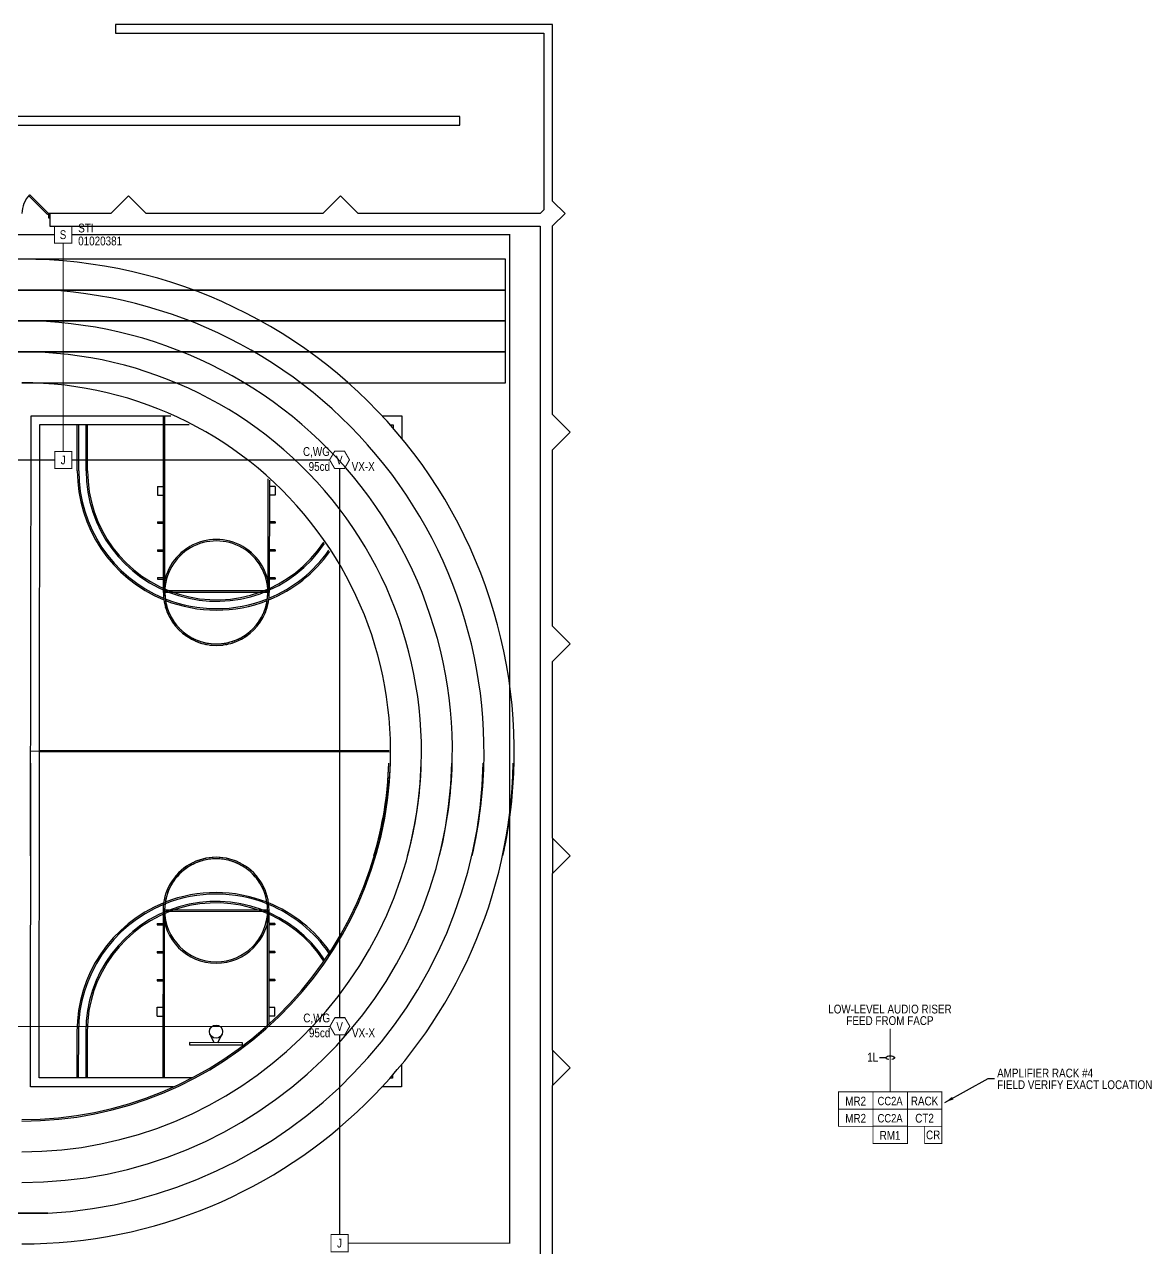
# Model space of a CAD drawing. Header units: inches. Extents: x 3516 to 15434, y -1454 to 5991.
# Drawn here: x 13903 to 15434, y 4203 to 5865 of the extents above; entities that cross this region are included whole.
import ezdxf
from ezdxf.enums import TextEntityAlignment as Align

# ---------------------------------------------------------------- set-up
doc = ezdxf.new("R2010")
doc.units = ezdxf.units.IN
doc.header["$LTSCALE"] = 0.25
doc.header["$MEASUREMENT"] = 0
for name, color, linetype in [('BACKGROUND', 8, 'Continuous'), ('CL-TEXT', 3, 'Continuous'), ('CONDUIT', 6, 'Continuous'), ('JUNCTION BOX', 1, 'Continuous'), ('MONITOR MODULE', 1, 'Continuous'), ('PULL STATION', 1, 'Continuous'), ('RELAY MODULES', 1, 'Continuous'), ('SIGNAL MODULE', 1, 'Continuous'), ('STROBE', 1, 'Continuous'), ('WIRE TAG', 3, 'Continuous')]:
    doc.layers.add(name, color=color, linetype=linetype)
doc.styles.add('Arial', font='arial.ttf', dxfattribs={"width": 0.8})
doc.dimstyles.get("Standard").update_dxf_attribs({"dimtxt": 0.18, "dimasz": 0.18, "dimexe": 0.18, "dimexo": 0.0625, "dimgap": 0.09, "dimtad": 0, "dimtih": 1, "dimtoh": 1, "dimdec": 4, "dimzin": 0, "dimdsep": 46, "dimtxsty": 'Standard', "dimcen": 0.09, "dimadec": 0, "dimazin": 0, "dimtfac": 1, "dimtdec": 4, "dimtofl": 0, "dimtmove": 0, "dimatfit": 3, "dimfxl": 1, "dimtolj": 1, "dimtzin": 0, "dimarcsym": 0})

# ---------------------------------------------------------------- blocks, each defined once
blk = doc.blocks.new('SIGA-278')
at = {"layer": 'PULL STATION', "const_width": 1.3}
blk.add_lwpolyline([(-11.5, -11.7), (-11.5, 11.7), (11.9, 11.7), (11.9, -11.7)], close=True, dxfattribs=at)
at = {"layer": 'PULL STATION', "style": 'Arial', "width": 0.8}
blk.add_text('S', height=12, dxfattribs=at).set_placement((0, 0), align=Align.MIDDLE)
for tag, p in [('ADDRESS', (20.6, 9)), ('ZONE', (20.6, -8.6))]:
    blk.add_attdef(tag, text='', height=12, dxfattribs=at).set_placement(p, align=Align.MIDDLE_LEFT)
blk.add_attdef('SUBSCRIPT', text='', height=12, dxfattribs=at).set_placement((-16.6, -9), align=Align.MIDDLE_RIGHT)
blk = doc.blocks.new('GC-VM')
at = {"layer": 'STROBE', "const_width": 1.46}
blk.add_lwpolyline([(13.8, 0.2), (7.1, 11.9), (-6.4, 11.9), (-13.2, 0.2), (-6.4, -11.5), (7.1, -11.5)], close=True, dxfattribs=at)
at = {"layer": 'STROBE', "style": 'Arial', "width": 0.8}
blk.add_text('V', height=12, dxfattribs=at).set_placement((0, 0), align=Align.MIDDLE)
for tag, p in [('C', (-12.9, 11.5)), ('CANDELA', (-12.6, -8.8))]:
    blk.add_attdef(tag, text='', height=12, dxfattribs=at).set_placement(p, align=Align.MIDDLE_RIGHT)
blk.add_attdef('Visual_Circuit', text='', height=12, dxfattribs=at).set_placement((16.8, -8.8), align=Align.MIDDLE_LEFT)
blk = doc.blocks.new('SIGA-CR')
at = {"layer": 'RELAY MODULES', "const_width": 1.3}
blk.add_lwpolyline([(-11.5, -11.7), (-11.5, 11.7), (11.9, 11.7), (11.9, -11.7)], close=True, dxfattribs=at)
at = {"layer": 'RELAY MODULES', "style": 'Arial', "width": 0.8}
blk.add_text('CR', height=12, dxfattribs=at).set_placement((0, 0), align=Align.MIDDLE)
for tag, p in [('ADDRESS', (20.6, 9)), ('ZONE', (20.6, -8.6))]:
    blk.add_attdef(tag, text='', height=12, dxfattribs=at).set_placement(p, align=Align.MIDDLE_LEFT)
blk.add_attdef('SUBSCRIPT', text='', height=12, dxfattribs=at).set_placement((-16.6, -9), align=Align.MIDDLE_RIGHT)
blk = doc.blocks.new('SIGA-RM1')
at = {"layer": 'MONITOR MODULE', "const_width": 1.25}
blk.add_lwpolyline([(-23.2, 12.4), (23.6, 12.4), (23.6, -11), (-23.2, -11)], close=True, dxfattribs=at)
at = {"layer": 'MONITOR MODULE', "style": 'Arial', "width": 0.8}
blk.add_text('RM1', height=12, dxfattribs=at).set_placement((0, 0), align=Align.MIDDLE)
blk = doc.blocks.new('SIGA-CT2')
at = {"layer": 'MONITOR MODULE', "const_width": 1.25}
blk.add_lwpolyline([(-23.2, 12.4), (23.6, 12.4), (23.6, -11), (-23.2, -11)], close=True, dxfattribs=at)
at = {"layer": 'MONITOR MODULE', "style": 'Arial', "width": 0.8}
blk.add_text('CT2', height=12, dxfattribs=at).set_placement((0, 0), align=Align.MIDDLE)
blk = doc.blocks.new('SIGA-CC2A')
at = {"layer": 'SIGNAL MODULE', "const_width": 1.25}
blk.add_lwpolyline([(-23.4, 11.7), (23.4, 11.7), (23.4, -11.7), (-23.4, -11.7)], close=True, dxfattribs=at)
at = {"layer": 'SIGNAL MODULE', "style": 'Arial', "width": 0.8}
blk.add_text('CC2A', height=11.4, dxfattribs=at).set_placement((-0.2, -0.7), align=Align.MIDDLE)
blk.add_attdef('ADDRESS', text='', height=12, dxfattribs=at).set_placement((29.3, 9.5), align=Align.MIDDLE_LEFT)
blk = doc.blocks.new('MR201-C')
at = {"layer": 'RELAY MODULES', "const_width": 1.25}
blk.add_lwpolyline([(-23.2, 12.4), (23.6, 12.4), (23.6, -11), (-23.2, -11)], close=True, dxfattribs=at)
at = {"layer": 'RELAY MODULES', "style": 'Arial', "width": 0.8}
blk.add_text('MR2', height=12, dxfattribs=at).set_placement((0, 0), align=Align.MIDDLE)
blk = doc.blocks.new('WIRE TAG LEFT')
at = {"layer": 'WIRE TAG', "color": 6}
blk.add_line((-5.8, 0), (-14.6, 0), dxfattribs=at)
at = {"layer": 'WIRE TAG', "color": 6, "extrusion": (0, 0, -1)}
blk.add_ellipse((0, 0), major_axis=(5.77, 0), ratio=0.473684, start_param=1.941658, end_param=7.429375, dxfattribs=at)
at = {"layer": 'WIRE TAG', "style": 'Arial', "width": 0.8}
blk.add_attdef('WIRE#', text='', height=12, dxfattribs=at).set_placement((-16.4, 0.7), align=Align.MIDDLE_RIGHT)
blk = doc.blocks.new('JUNCTION BOX')
at = {"const_width": 1.3}
blk.add_lwpolyline([(-11.5, -11.7), (-11.5, 11.7), (11.9, 11.7), (11.9, -11.7)], close=True, dxfattribs=at)
at = {"style": 'Arial', "width": 0.8}
blk.add_text('J', height=12, dxfattribs=at).set_placement((0, 0), align=Align.MIDDLE)
blk.add_attdef('SUBSCRIPT', text='', height=12, dxfattribs=at).set_placement((-16.6, -9), align=Align.MIDDLE_RIGHT)

msp = doc.modelspace()

# ---------------------------------------------------------------- linework, layer by layer
at = {"layer": 'BACKGROUND'}
for p, q in [((14620.5, 5865.1), (14026.5, 5865.1)), ((14026.5, 5865.1), (14026.5, 5853.1)), ((14026.5, 5853.1), (14608.5, 5853.1)), ((14608.5, 5853.1), (14608.5, 5613.1)), ((14620.5, 5853.1), (14620.5, 5865.1)), ((14620.5, 5625.1), (14620.5, 5853.1)), ((14494.5, 5740.1), (13756.5, 5740.1)), ((14494.5, 5728.1), (14494.5, 5740.1)), ((13755.3, 5728.1), (14494.5, 5728.1)), ((13908.8, 5632.3), (13910.1, 5633.6)), ((13934.3, 5606.9), (13908.8, 5632.3)), ((13910.1, 5633.6), (13935.5, 5608.1)), ((14044.5, 5632.1), (14020.5, 5608.1)), ((14068.5, 5608.1), (14044.5, 5632.1)), ((14332.5, 5632.1), (14308.5, 5608.1)), ((14332.5, 5632.1), (14308.5, 5608.1)), ((14356.5, 5608.1), (14332.5, 5632.1)), ((14356.5, 5608.1), (14332.5, 5632.1)), ((14637.5, 5608.1), (14620.5, 5625.1)), ((13935.5, 5608.1), (13934.3, 5606.9)), ((13935.5, 5608.1), (13935.5, 5602.4)), ((13937.5, 5608.1), (13935.5, 5608.1)), ((14020.5, 5608.1), (13937.5, 5608.1)), ((13937.5, 5608.1), (13937.5, 5591.1)), ((14308.5, 5608.1), (14068.5, 5608.1)), ((14603.5, 5608.1), (14356.5, 5608.1)), ((14603.6, 5608.1), (14603.5, 5608.1)), ((14608.5, 5613.1), (14603.6, 5608.1)), ((14620.5, 5591.2), (14637.5, 5608.1)), ((13935.5, 5602.4), (13937.5, 5602.4)), ((13937.5, 5591.1), (14603.5, 5591.1)), ((14603.5, 5591.1), (14603.5, 4735.1)), ((14620.5, 5335.1), (14620.5, 5591.2)), ((14556.4, 5546.1), (11802.7, 5546.1)), ((14556.4, 5504.1), (14556.4, 5546.1)), ((11802.7, 5504.1), (14556.4, 5504.1)), ((14556.4, 5504.1), (11802.7, 5504.1)), ((12459.7, 5504.1), (13934.9, 5504.1)), ((13934.9, 5504.1), (12459.7, 5504.1)), ((14556.4, 5462.1), (14556.4, 5504.1)), ((11802.7, 5462.1), (14556.4, 5462.1)), ((14556.4, 5462.1), (11802.7, 5462.1)), ((14556.4, 5420.1), (14556.4, 5462.1)), ((11802.7, 5420.1), (14556.4, 5420.1)), ((14556.4, 5420.1), (11802.7, 5420.1)), ((14556.4, 5378.1), (14556.4, 5420.1)), ((13899.4, 5378.1), (14556.4, 5378.1)), ((13911.4, 4735.1), (13911.9, 5333.3)), ((13911.9, 5333.3), (14101.7, 5333.2)), ((13923.5, 4878.3), (13923.8, 5321.3)), ((13923.8, 5321.3), (14127, 5321.2)), ((13974.8, 5258.3), (13974.8, 5321.3)), ((13976.8, 5258.3), (13976.8, 5321.3)), ((13986.8, 5258.3), (13986.8, 5321.3)), ((13988.8, 5258.3), (13988.8, 5321.3)), ((14091.7, 5093.2), (14091.9, 5333.2)), ((14093.7, 5093.2), (14093.9, 5333.2)), ((14389, 5333), (14415.9, 5333)), ((14399.9, 5321), (14403.8, 5321)), ((14403.8, 5321), (14403.8, 5316.4)), ((14415.9, 5333), (14415.8, 5302.3)), ((14644.5, 5311.1), (14620.5, 5335.1)), ((14620.5, 5287.1), (14644.5, 5311.1)), ((14620.5, 5047.1), (14620.5, 5287.1)), ((14083.8, 5237.2), (14083.8, 5225.2)), ((14083.8, 5237.2), (14091.8, 5237.2)), ((14233.8, 5247.4), (14233.7, 5093.1)), ((14235.8, 5245.6), (14235.7, 5093.1)), ((14243.8, 5237.1), (14235.8, 5237.1)), ((14243.8, 5237.1), (14243.8, 5225.1)), ((14083.8, 5225.2), (14091.8, 5225.2)), ((14243.8, 5225.1), (14235.8, 5225.1)), ((14083.8, 5189.2), (14083.8, 5187.2)), ((14083.8, 5189.2), (14091.8, 5189.2)), ((14083.8, 5187.2), (14091.8, 5187.2)), ((14243.8, 5189.1), (14235.8, 5189.1)), ((14243.8, 5187.1), (14235.8, 5187.1)), ((14243.8, 5189.1), (14243.8, 5187.1)), ((14083.7, 5151.2), (14083.7, 5149.2)), ((14083.7, 5151.2), (14091.7, 5151.2)), ((14083.7, 5149.2), (14091.7, 5149.2)), ((14243.7, 5151.1), (14235.7, 5151.1)), ((14243.7, 5149.1), (14235.7, 5149.1)), ((14243.7, 5151.1), (14243.7, 5149.1)), ((14083.7, 5113.2), (14083.7, 5111.2)), ((14083.7, 5113.2), (14091.7, 5113.2)), ((14083.7, 5111.2), (14091.7, 5111.2)), ((14243.7, 5113.1), (14235.7, 5113.1)), ((14243.7, 5111.1), (14235.7, 5111.1)), ((14243.7, 5113.1), (14243.7, 5111.1)), ((14235.7, 5095.1), (14091.7, 5095.2)), ((14093.7, 5093.2), (14091.7, 5093.2)), ((14233.7, 5093.1), (14093.7, 5093.2)), ((14235.7, 5093.1), (14233.7, 5093.1)), ((14644.5, 5023.1), (14620.5, 5047.1)), ((14620.5, 4999.1), (14644.5, 5023.1)), ((14620.5, 4759.1), (14620.5, 4999.1)), ((14398.4, 4877), (13911.5, 4877.3)), ((13923.4, 4735.1), (13923.5, 4876.3)), ((14398.3, 4878), (13923.5, 4878.3)), ((14398.3, 4876), (13923.5, 4876.3)), ((13911.2, 4421.3), (13911.5, 4861)), ((13911.4, 4735.1), (13911.5, 4861.1)), ((13923.2, 4433.3), (13923.5, 4861)), ((13923.4, 4735.1), (13923.5, 4861.1)), ((14603.5, 4861.1), (14603.5, 4735.1)), ((14603.5, 4861), (14603.5, 4162.1)), ((14620.5, 4759.1), (14620.5, 4861.1)), ((14620.5, 4759.1), (14620.5, 4861)), ((14644.5, 4735.1), (14620.5, 4759.1)), ((14620.5, 4759.1), (14620.5, 4735.1)), ((14644.5, 4735.1), (14620.5, 4759.1)), ((14644.5, 4735.1), (14620.5, 4759.1)), ((14620.5, 4759.1), (14620.5, 4711.1)), ((14620.5, 4711.1), (14644.5, 4735.1)), ((14620.5, 4471.1), (14620.5, 4711.1)), ((14091.4, 4661.2), (14091.2, 4433.2)), ((14091.4, 4661.2), (14093.4, 4661.2)), ((14235.4, 4659.1), (14091.4, 4659.2)), ((14093.2, 4433.2), (14093.4, 4661.2)), ((14233.4, 4661.1), (14093.4, 4661.2)), ((14233.3, 4504.8), (14233.4, 4661.1)), ((14233.4, 4661.1), (14235.4, 4661.1)), ((14235.3, 4506.6), (14235.4, 4661.1)), ((14083.4, 4643.2), (14083.4, 4641.2)), ((14083.4, 4643.2), (14091.4, 4643.2)), ((14083.4, 4641.2), (14091.4, 4641.2)), ((14243.4, 4643.1), (14235.4, 4643.1)), ((14243.4, 4641.1), (14235.4, 4641.1)), ((14243.4, 4643.1), (14243.4, 4641.1)), ((14083.3, 4605.2), (14083.3, 4603.2)), ((14083.3, 4605.2), (14091.3, 4605.2)), ((14243.3, 4605.1), (14235.3, 4605.1)), ((14243.3, 4605.1), (14243.3, 4603.1)), ((14083.3, 4603.2), (14091.3, 4603.2)), ((14243.3, 4603.1), (14235.3, 4603.1)), ((14083.3, 4567.2), (14083.3, 4565.2)), ((14083.3, 4567.2), (14091.3, 4567.2)), ((14083.3, 4565.2), (14091.3, 4565.2)), ((14243.3, 4567.1), (14235.3, 4567.1)), ((14243.3, 4565.1), (14235.3, 4565.1)), ((14243.3, 4567.1), (14243.3, 4565.1)), ((14083.3, 4517.2), (14083.3, 4529.2)), ((14083.3, 4529.2), (14091.3, 4529.2)), ((14243.3, 4529.1), (14235.3, 4529.1)), ((14243.3, 4517.1), (14243.3, 4529.1)), ((14083.3, 4517.2), (14091.3, 4517.2)), ((14243.3, 4517.1), (14235.3, 4517.1)), ((13974.3, 4496.3), (13974.2, 4433.3)), ((13976.3, 4496.3), (13976.2, 4433.3)), ((13986.3, 4496.3), (13986.2, 4433.3)), ((13988.3, 4496.3), (13988.2, 4433.3)), ((14160.8, 4481.1), (14155.2, 4492.1)), ((14165.8, 4481.1), (14171.3, 4492.1)), ((14199.3, 4481.1), (14127.3, 4481.2)), ((14127.3, 4481.2), (14127.3, 4478.2)), ((14127.3, 4478.2), (14199.3, 4478.1)), ((14199.3, 4478.1), (14199.3, 4481.1)), ((14644.5, 4447.1), (14620.5, 4471.1)), ((14620.5, 4471.1), (14620.5, 4423.1)), ((14415.2, 4451.3), (14415.2, 4421)), ((14620.5, 4423.1), (14644.5, 4447.1)), ((14130.2, 4433.2), (13923.2, 4433.3)), ((14403.2, 4433), (14399.6, 4433)), ((14403.2, 4437.1), (14403.2, 4433)), ((14620.5, 4162.1), (14620.5, 4423.1)), ((14105.5, 4421.2), (13911.2, 4421.3)), ((14415.2, 4421), (14388.7, 4421)), ((13934.9, 4249.3), (12459.7, 4249.3)), ((12459.7, 4249.3), (13934.9, 4249.3))]:
    msp.add_line(p, q, dxfattribs=at)
msp.add_circle((14163.3, 4496.1), 9, dxfattribs=at)
for centre, radius, start, end in [((13935.5, 5608.1), 36, 135, 180), ((13899.4, 4877.1), 669, 347.7448, 90), ((13899.4, 4877.1), 628, 346.931, 86.7552), ((13899.4, 4877.1), 628, 346.931, 86.7552), ((13899.4, 4877.1), 585, 345.9512, 90), ((13899.4, 4877.1), 585, 345.9512, 90), ((13899.4, 4877.1), 543, 344.8394, 90), ((13899.4, 4877.1), 543, 344.8394, 90), ((13899.4, 4877.1), 501, 343.5337, 90), ((14163.8, 5258.1), 189, 179.9597, 247.8014), ((14163.8, 5258.1), 187, 179.9597, 247.457), ((14163.8, 5258.1), 177, 179.9597, 326.1363), ((14163.8, 5258.1), 175, 179.9597, 326.3874), ((14163.7, 5093.1), 72, 359.9597, 179.9597), ((14163.7, 5093.1), 70, 359.9597, 179.9597), ((14163.8, 5258.1), 189, 292.1181, 324.6332), ((14163.8, 5258.1), 187, 292.4625, 324.8708), ((14163.7, 5093.1), 72, 179.9597, 359.9597), ((14163.7, 5093.1), 70, 179.9597, 359.9597), ((14163.7, 5093.1), 70, 179.9597, 185.1861), ((14163.7, 5093.1), 70, 354.7333, 359.9597), ((14163.7, 5093.1), 72, 185.1861, 186.868), ((14163.7, 5093.1), 72, 190.4368, 192.3945), ((14163.7, 5093.1), 70, 186.868, 190.4368), ((14163.8, 5258.1), 187, 248.1613, 291.7582), ((14163.7, 5093.1), 72, 195.737, 197.7236), ((14163.8, 5258.1), 189, 248.4982, 291.4212), ((14163.7, 5093.1), 70, 192.3945, 195.737), ((14163.7, 5093.1), 70, 197.7236, 201.1674), ((14163.7, 5093.1), 70, 338.7521, 342.1959), ((14163.7, 5093.1), 70, 344.1825, 347.5249), ((14163.7, 5093.1), 72, 342.1959, 344.1825), ((14163.7, 5093.1), 70, 349.4827, 353.0515), ((14163.7, 5093.1), 72, 347.5249, 349.4827), ((14163.7, 5093.1), 72, 353.0515, 354.7333), ((14163.7, 5093.1), 72, 201.1674, 202.9866), ((14163.7, 5093.1), 70, 202.9866, 207.1964), ((14163.7, 5093.1), 72, 207.1964, 208.2195), ((14163.7, 5093.1), 70, 208.2195, 213.442), ((14163.7, 5093.1), 70, 326.4775, 331.7), ((14163.7, 5093.1), 70, 332.7231, 336.9329), ((14163.7, 5093.1), 72, 331.7, 332.7231), ((14163.7, 5093.1), 72, 336.9329, 338.7521), ((14163.7, 5093.1), 72, 213.442, 214.8942), ((14163.7, 5093.1), 70, 214.8942, 218.6828), ((14163.7, 5093.1), 72, 218.6828, 220.5878), ((14163.7, 5093.1), 70, 220.5878, 223.9618), ((14163.7, 5093.1), 72, 223.9618, 225.9576), ((14163.7, 5093.1), 70, 225.9576, 229.3317), ((14163.7, 5093.1), 72, 229.3317, 231.2367), ((14163.7, 5093.1), 70, 231.2367, 235.0252), ((14163.7, 5093.1), 70, 304.8942, 308.6828), ((14163.7, 5093.1), 72, 308.6828, 310.5878), ((14163.7, 5093.1), 70, 310.5878, 313.9618), ((14163.7, 5093.1), 72, 313.9618, 315.9576), ((14163.7, 5093.1), 70, 315.9576, 319.3317), ((14163.7, 5093.1), 70, 321.2367, 325.0252), ((14163.7, 5093.1), 72, 319.3317, 321.2367), ((14163.7, 5093.1), 72, 325.0252, 326.4775), ((14163.7, 5093.1), 72, 235.0252, 236.4775), ((14163.7, 5093.1), 70, 236.4775, 241.7), ((14163.7, 5093.1), 72, 241.7, 242.7231), ((14163.7, 5093.1), 70, 242.7231, 246.9329), ((14163.7, 5093.1), 72, 246.9329, 248.7521), ((14163.7, 5093.1), 70, 248.7521, 252.1959), ((14163.7, 5093.1), 72, 252.1959, 254.1825), ((14163.7, 5093.1), 70, 254.1825, 257.5249), ((14163.7, 5093.1), 72, 257.5249, 259.4827), ((14163.7, 5093.1), 70, 259.4827, 263.0515), ((14163.7, 5093.1), 72, 263.0515, 264.7333), ((14163.7, 5093.1), 70, 264.7333, 275.1861), ((14163.7, 5093.1), 72, 275.1861, 276.868), ((14163.7, 5093.1), 70, 276.868, 280.4368), ((14163.7, 5093.1), 72, 280.4368, 282.3945), ((14163.7, 5093.1), 70, 282.3945, 285.737), ((14163.7, 5093.1), 72, 285.737, 287.7236), ((14163.7, 5093.1), 70, 287.7236, 291.1674), ((14163.7, 5093.1), 72, 291.1674, 292.9866), ((14163.7, 5093.1), 70, 292.9866, 297.1964), ((14163.7, 5093.1), 72, 297.1964, 298.2195), ((14163.7, 5093.1), 70, 298.2195, 303.442), ((14163.7, 5093.1), 72, 303.442, 304.8942), ((13899.4, 4875.5), 499, 270, 358.3325), ((13899.4, 4875.5), 501, 270, 358.3392), ((13899.4, 4875.5), 667.9, 270, 358.7543), ((13899.4, 4875.5), 584.4, 270, 358.5764), ((13899.4, 4875.5), 542.7, 270, 358.4669), ((13899.4, 4875.5), 584.4, 270, 358.5764), ((13899.4, 4875.5), 542.7, 270, 358.4669), ((13899.4, 4875.5), 627.2, 273.249, 358.6733), ((13899.4, 4875.5), 627.2, 273.249, 358.6733), ((13899.4, 4877.1), 499, 343.4658, 358.1532), ((13899.4, 4877.1), 501, 343.5337, 358.1606), ((13899.4, 4877.1), 543, 344.8394, 358.3029), ((13899.4, 4877.1), 543, 344.8394, 358.3029), ((13899.4, 4877.1), 585, 345.9512, 358.4248), ((13899.4, 4877.1), 585, 345.9512, 358.4248), ((13899.4, 4877.1), 628, 346.931, 358.5327), ((13899.4, 4877.1), 628, 346.931, 358.5327), ((13899.4, 4877.1), 669, 347.7448, 358.6225), ((14163.4, 4661.1), 72, 359.9597, 179.9597), ((14163.4, 4661.1), 70, 359.9597, 179.9597), ((14163.4, 4661.1), 70, 117.7152, 124.5231), ((14163.4, 4661.1), 72, 116.6089, 117.7152), ((14163.4, 4661.1), 70, 110.1138, 116.6089), ((14163.4, 4661.1), 72, 109.2998, 110.1138), ((14163.4, 4661.1), 70, 102.4346, 109.2998), ((14163.4, 4661.1), 72, 101.0008, 102.4346), ((14163.4, 4661.1), 70, 94.1687, 101.0008), ((14163.4, 4661.1), 72, 93.1917, 94.1687), ((14163.4, 4661.1), 70, 86.7278, 93.1917), ((14163.4, 4661.1), 72, 85.7508, 86.7278), ((14163.4, 4661.1), 70, 78.9187, 85.7508), ((14163.4, 4661.1), 72, 77.4849, 78.9187), ((14163.4, 4661.1), 70, 70.6197, 77.4849), ((14163.4, 4661.1), 72, 69.8056, 70.6197), ((14163.4, 4661.1), 70, 63.3105, 69.8056), ((14163.4, 4661.1), 72, 62.2043, 63.3105), ((14163.4, 4661.1), 70, 55.3964, 62.2043), ((14163.4, 4661.1), 70, 141.2588, 148.0509), ((14163.4, 4661.1), 72, 140.0505, 141.2588), ((14163.4, 4661.1), 70, 133.4588, 140.0505), ((14163.4, 4661.1), 72, 132.8511, 133.4588), ((14163.4, 4661.1), 70, 125.9431, 132.8511), ((14163.4, 4661.1), 72, 124.5231, 125.9431), ((14163.4, 4661.1), 72, 53.9764, 55.3964), ((14163.4, 4661.1), 70, 47.0684, 53.9764), ((14163.4, 4661.1), 70, 39.869, 46.4607), ((14163.4, 4661.1), 72, 46.4607, 47.0684), ((14163.4, 4661.1), 70, 31.8685, 38.6606), ((14163.4, 4661.1), 72, 38.6606, 39.869), ((14163.4, 4661.1), 70, 156.7482, 163.5113), ((14163.4, 4661.1), 72, 156.4815, 156.7482), ((14163.4, 4661.1), 70, 149.4427, 156.4045), ((14163.4, 4661.1), 72, 148.0509, 149.4427), ((14163.4, 4661.1), 70, 23.515, 30.4768), ((14163.4, 4661.1), 72, 30.4768, 31.8685), ((14163.4, 4661.1), 70, 16.4081, 23.1713), ((14163.4, 4661.1), 72, 23.1713, 23.438), ((14163.3, 4496.1), 177, 33.3768, 179.9597), ((14163.4, 4661.1), 72, 171.5835, 172.9318), ((14163.4, 4661.1), 72, 163.5113, 164.7992), ((14163.3, 4496.1), 187, 68.1713, 111.7482), ((14163.4, 4661.1), 70, 164.7992, 171.5835), ((14163.3, 4496.1), 189, 68.4989, 111.4206), ((14163.4, 4661.1), 70, 8.336, 15.1202), ((14163.4, 4661.1), 72, 15.1202, 16.4081), ((14163.4, 4661.1), 72, 6.9877, 8.336), ((14163.3, 4496.1), 189, 112.11, 179.9597), ((14163.3, 4496.1), 187, 112.461, 179.9597), ((14163.3, 4496.1), 175, 33.117, 179.9597), ((14163.4, 4661.1), 72, 179.9597, 359.9597), ((14163.4, 4661.1), 70, 172.9318, 179.9597), ((14163.4, 4661.1), 70, 179.9597, 359.9597), ((14163.4, 4661.1), 70, 359.9597, 6.9877), ((14163.3, 4496.1), 189, 34.9234, 67.8095), ((14163.3, 4496.1), 187, 34.6812, 67.4585)]:
    msp.add_arc(centre, radius, start, end, dxfattribs=at)
at = {"layer": 'CONDUIT', "lineweight": 0, "const_width": 1.5}
for points in [[(13677.8, 5579.4), (13944, 5579.4)], [(13967.3, 5579.4), (14562.2, 5579.4), (14562.2, 4208.6), (14342.8, 4208.6)], [(13955.6, 5567.7), (13955.6, 5284.8)], [(13664.3, 5273.1), (13944.1, 5273.1)], [(13967.5, 5273.1), (14317.8, 5273.1)], [(14331.2, 5261.6), (14331.2, 4515.1)], [(13855.3, 4503.2), (14318.1, 4503.2)], [(14331.2, 4491.8), (14331.2, 4220.3)], [(15079.3, 4414.2), (15079.3, 4500.1)]]:
    msp.add_lwpolyline(points, dxfattribs=at)
at = {"layer": 'MONITOR MODULE', "const_width": 1.25}
msp.add_lwpolyline([(15102.7, 4414.2), (15149.4, 4414.2), (15149.4, 4390.8), (15102.7, 4390.8)], close=True, dxfattribs=at)

# ---------------------------------------------------------------- block references
at = {"layer": 'CONDUIT', "lineweight": 0}
for p in [(15079.3, 4402.5), (15079.3, 4379.1)]:
    msp.add_blockref('SIGA-CC2A', p, dxfattribs=at)
at = {"layer": 'JUNCTION BOX'}
for p in [(13955.6, 5273.1), (14331, 4208.6)]:
    msp.add_blockref('JUNCTION BOX', p, dxfattribs=at)
at = {"layer": 'MONITOR MODULE'}
for name, p in [('SIGA-CT2', (15125.9, 4378.4)), ('SIGA-RM1', (15079.1, 4355.1))]:
    msp.add_blockref(name, p, dxfattribs=at)
at = {"layer": 'PULL STATION'}
msp.add_blockref('SIGA-278', (13955.4, 5579.4), dxfattribs=at).add_auto_attribs({'ADDRESS': 'STI', 'ZONE': '01020381'})
at = {"layer": 'RELAY MODULES'}
for name, p in [('MR201-C', (15032.3, 4401.8)), ('MR201-C', (15032.3, 4378.4)), ('SIGA-CR', (15137.6, 4355.7))]:
    msp.add_blockref(name, p, dxfattribs=at)
at = {"layer": 'STROBE'}
for p in [(14330.8, 5273.1), (14331.2, 4503.2)]:
    msp.add_blockref('GC-VM', p, dxfattribs=at).add_auto_attribs({'C': 'C,WG', 'Visual_Circuit': 'VX-X', 'CANDELA': '95cd'})
at = {"layer": 'WIRE TAG'}
msp.add_blockref('WIRE TAG LEFT', (15079.3, 4460.6), dxfattribs=at).add_auto_attribs({'WIRE#': '1L'})

# ---------------------------------------------------------------- texts
at = {"layer": 'CL-TEXT', "style": 'Arial', "width": 0.8}
for s, p in [('LOW-LEVEL AUDIO RISER', (15078.9, 4526.8)), ('FEED FROM FACP', (15078.9, 4511.1))]:
    msp.add_text(s, height=12, dxfattribs=at).set_placement(p, align=Align.MIDDLE_CENTER)
for s, p in [('AMPLIFIER RACK #4', (15224.5, 4439.8)), ('FIELD VERIFY EXACT LOCATION', (15224.5, 4424))]:
    msp.add_text(s, height=12, dxfattribs=at).set_placement(p, align=Align.MIDDLE_LEFT)
at = {"layer": 'MONITOR MODULE', "style": 'Arial', "width": 0.8}
msp.add_text('RACK', height=12, dxfattribs=at).set_placement((15125.9, 4401.8), align=Align.MIDDLE)

# ---------------------------------------------------------------- leaders
at = {"layer": 'CL-TEXT', "annotation_type": 0, "has_hookline": 1, "hookline_direction": 1, "horizontal_direction": (-1, 0, 0)}
msp.add_leader([(15153.6, 4399.9), (15212.5, 4432.2), (15220.8, 4432.2)], dimstyle='Standard', override={"dimasz": 12}, dxfattribs=at)

doc.saveas('drawing.dxf')
